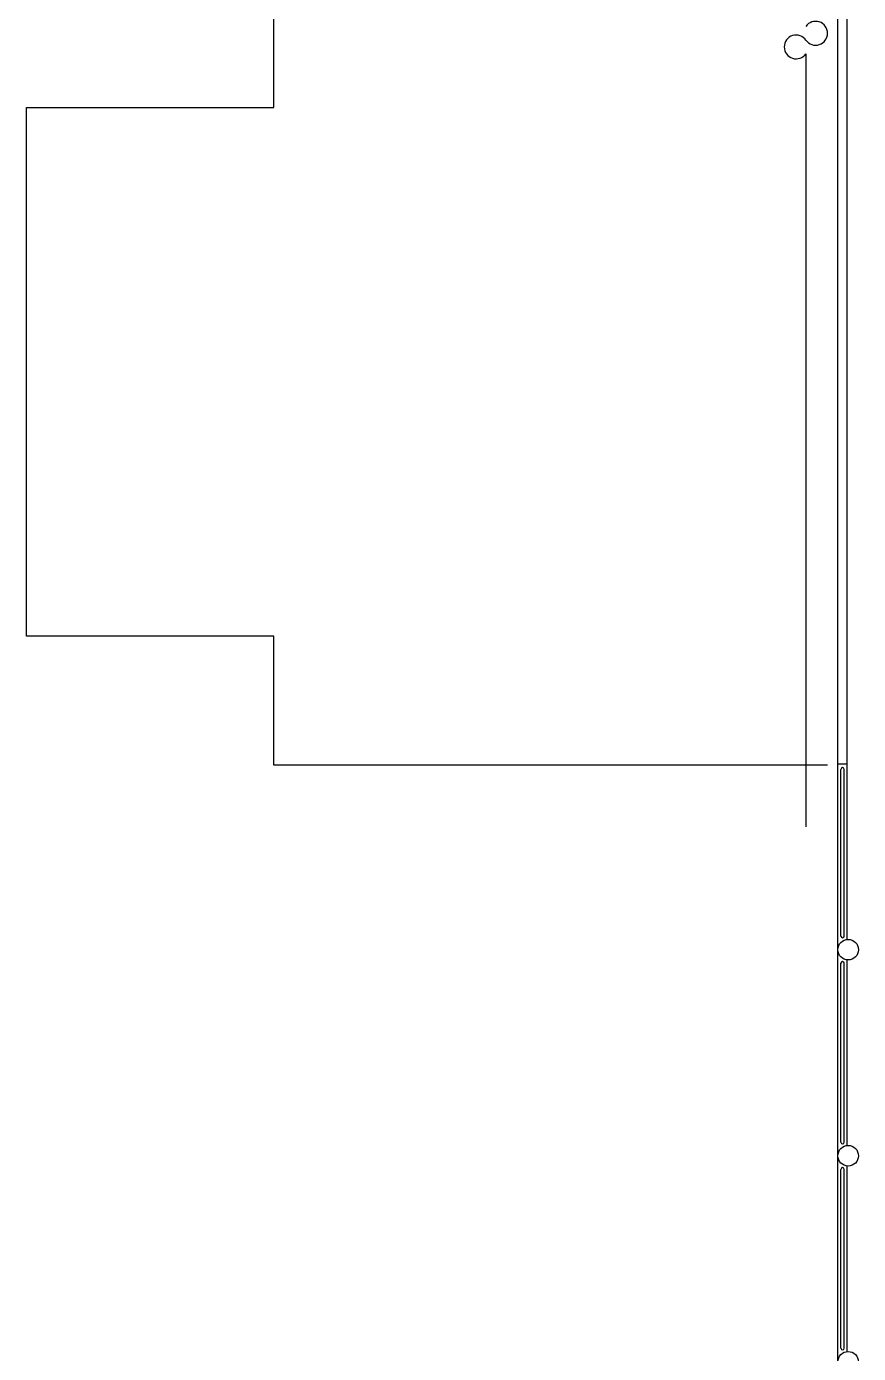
# Model space of a CAD drawing. Header units: inches. Extents: x -98 to 1184, y -183 to 3122.
# Drawn here: x -98 to 387, y 758 to 1531 of the extents above; entities that cross this region are included whole.
import ezdxf

# ---------------------------------------------------------------- set-up
doc = ezdxf.new("R2010")
doc.units = ezdxf.units.IN
doc.header["$LTSCALE"] = 10
doc.header["$MEASUREMENT"] = 0
for name, color, linetype in [('A-FLOR', 3, 'CONTINUOUS'), ('A-ROOF', 2, 'CONTINUOUS'), ('A-WALL', 5, 'CONTINUOUS')]:
    doc.layers.add(name, color=color, linetype=linetype)

msp = doc.modelspace()

# ---------------------------------------------------------------- linework, layer by layer
at = {"layer": 'A-FLOR'}
for p, q in [((376.33, 1001.43), (376.33, 1098.5)), ((378.33, 1001.43), (378.33, 1098.5)), ((376.33, 881.43), (376.33, 985.57)), ((378.33, 881.43), (378.33, 985.57)), ((376.33, 761.43), (376.33, 865.57)), ((378.33, 761.43), (378.33, 865.57))]:
    msp.add_line(p, q, dxfattribs=at)
at = {"layer": 'A-FLOR', "extrusion": (-1.89976e-12, -0.000187714, 1)}
msp.add_arc((377.33, 1098.5, -0.21), 1, 0, 180, dxfattribs=at)
at = {"layer": 'A-FLOR', "extrusion": (-4.7297e-13, 0.000187714, 1)}
for centre, start, end in [((377.33, 1001.43, 0.19), 180, 360), ((377.33, 881.43, 0.17), 180, 360), ((377.33, 761.43, 0.14), 180.00001, 359.99999)]:
    msp.add_arc(centre, 1, start, end, dxfattribs=at)
at = {"layer": 'A-FLOR', "extrusion": (-4.73054e-13, 0.000187714, 1)}
for centre in [(377.33, 985.57, 0.19), (377.33, 865.57, 0.16)]:
    msp.add_arc(centre, 1, 0, 180, dxfattribs=at)
at = {"layer": 'A-ROOF'}
for p, q in [((46.08, 1484), (46.08, 1556)), ((-97.92, 1484), (46.08, 1484)), ((-97.92, 1176), (-97.92, 1484)), ((46.08, 1176), (-97.92, 1176)), ((46.08, 1101), (46.08, 1176)), ((368.58, 1101), (46.08, 1101))]:
    msp.add_line(p, q, dxfattribs=at)
at = {"layer": 'A-WALL'}
for p, q in [((374.58, 1101.5), (374.58, 1580.75)), ((380.08, 1101.5), (380.08, 1580.75)), ((355.98, 1515.26), (355.98, 1065)), ((374.58, 993.7), (374.58, 1101.5)), ((380.08, 1101.5), (374.58, 1101.5)), ((380.08, 999.48), (380.08, 1101.5)), ((374.58, 873.43), (374.58, 993.7)), ((380.08, 879.48), (380.08, 987.52)), ((374.58, 753.7), (374.58, 873.43)), ((380.08, 759.48), (380.08, 867.52))]:
    msp.add_line(p, q, dxfattribs=at)
for centre in [(380.58, 993.5, 0), (380.58, 873.5, 0), (380.58, 753.5, 0)]:
    msp.add_circle(centre, 6, dxfattribs=at)
for centre, radius, start, end in [((361.63, 1527.15), 6.94, 215.51454, 144.48546), ((350.28, 1519.19), 6.92, 34.59197, 325.40803)]:
    msp.add_arc(centre, radius, start, end, dxfattribs=at)

doc.saveas('drawing.dxf')
